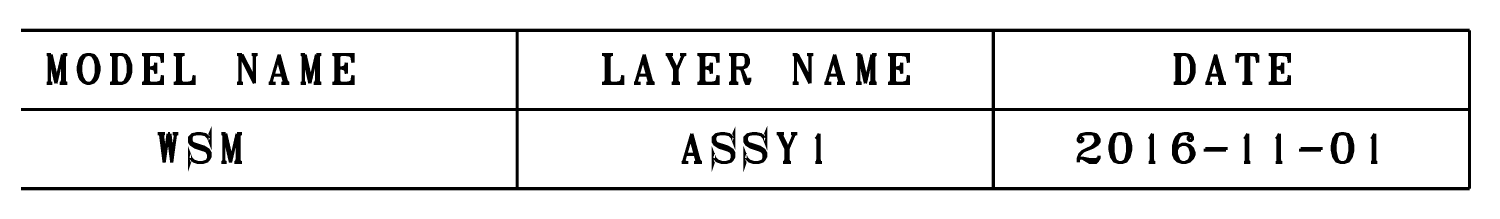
# Model space of a CAD drawing. Extents: x -2.6 to 72.5, y -0.1 to 95.
# Drawn here: x 27.12 to 72.55, y 89.95 to 95.05 of the extents above; entities that cross this region are included whole.
import ezdxf

# ---------------------------------------------------------------- set-up
doc = ezdxf.new("R2010")
doc.units = 0
doc.layers.add('02_ASSY1_GBR', color=6, linetype='CONTINUOUS')

msp = doc.modelspace()

# ---------------------------------------------------------------- linework, layer by layer
at = {"layer": '02_ASSY1_GBR', "const_width": 0.1}
for points in [[(22.5, 95), (72.5, 95)], [(42.5, 95), (42.5, 90)], [(57.5, 95), (57.5, 90)], [(72.5, 95), (72.5, 90)], [(27.675, 94.235), (27.818, 94.235)], [(27.701, 94.235), (27.76, 94.205)], [(27.76, 94.235), (27.76, 93.371)], [(27.76, 94.235), (27.968, 93.326)], [(27.792, 94.235), (27.968, 93.462)], [(27.818, 94.235), (27.994, 93.462)], [(28.176, 94.235), (27.968, 93.326)], [(28.176, 94.235), (28.176, 93.326)], [(28.176, 94.235), (28.325, 94.235)], [(28.202, 94.205), (28.202, 93.371)], [(28.234, 94.235), (28.234, 93.326)], [(28.26, 94.235), (28.234, 94.159)], [(28.293, 94.235), (28.234, 94.205)], [(28.955, 94.235), (28.838, 94.205), (28.753, 94.114), (28.714, 94.023), (28.675, 93.856), (28.675, 93.72), (28.714, 93.538), (28.753, 93.462), (28.838, 93.371), (28.955, 93.326), (29.039, 93.326), (29.163, 93.371), (29.241, 93.462), (29.28, 93.538), (29.325, 93.72), (29.325, 93.856), (29.28, 94.023), (29.241, 94.114), (29.163, 94.205), (29.039, 94.235), (28.955, 94.235)], [(28.792, 94.114), (28.753, 94.023), (28.714, 93.902), (28.714, 93.674), (28.753, 93.538), (28.792, 93.462)], [(28.955, 94.235), (28.877, 94.205), (28.792, 94.068), (28.753, 93.902), (28.753, 93.674), (28.792, 93.508), (28.877, 93.371), (28.955, 93.326)], [(29.039, 93.326), (29.117, 93.371), (29.202, 93.508), (29.241, 93.674), (29.241, 93.902), (29.202, 94.068), (29.117, 94.205), (29.039, 94.235)], [(29.202, 93.462), (29.241, 93.538), (29.28, 93.674), (29.28, 93.902), (29.241, 94.023), (29.202, 94.114)], [(29.675, 94.235), (30.052, 94.235), (30.169, 94.205), (30.247, 94.114), (30.286, 94.023), (30.325, 93.902), (30.325, 93.674), (30.286, 93.538), (30.247, 93.462), (30.169, 93.371), (30.052, 93.326), (29.675, 93.326)], [(29.708, 94.235), (29.786, 94.205)], [(29.747, 94.235), (29.786, 94.159)], [(29.786, 94.235), (29.786, 93.326)], [(29.825, 94.205), (29.825, 93.371)], [(29.864, 94.235), (29.864, 93.326)], [(29.903, 94.235), (29.864, 94.159)], [(29.942, 94.235), (29.864, 94.205)], [(30.052, 94.235), (30.13, 94.205), (30.208, 94.068), (30.247, 93.902), (30.247, 93.674), (30.208, 93.508), (30.13, 93.371), (30.052, 93.326)], [(30.208, 94.114), (30.247, 94.023), (30.286, 93.902), (30.286, 93.674), (30.247, 93.538), (30.208, 93.462)], [(30.675, 94.235), (31.325, 94.235), (31.325, 93.977)], [(30.714, 94.235), (30.792, 94.205)], [(30.753, 94.235), (30.792, 94.159)], [(30.792, 94.235), (30.792, 93.326)], [(30.831, 94.205), (30.831, 93.371)], [(30.877, 94.235), (30.877, 93.326)], [(30.916, 94.235), (30.877, 94.159)], [(30.955, 94.235), (30.877, 94.205)], [(31.117, 94.235), (31.325, 94.205)], [(31.202, 94.235), (31.325, 94.159)], [(31.241, 94.235), (31.325, 94.114)], [(31.28, 94.235), (31.325, 93.977)], [(31.675, 94.235), (32.02, 94.235)], [(31.714, 94.235), (31.805, 94.205)], [(31.76, 94.235), (31.805, 94.159)], [(31.805, 94.235), (31.805, 93.326)], [(31.844, 94.205), (31.844, 93.371)], [(31.89, 94.235), (31.89, 93.326)], [(31.935, 94.235), (31.89, 94.159)], [(31.974, 94.235), (31.89, 94.205)], [(33.675, 94.235), (33.831, 94.235)], [(33.701, 94.235), (33.766, 94.205)], [(33.766, 94.235), (33.766, 93.371)], [(33.766, 94.235), (34.221, 93.326)], [(33.805, 94.235), (34.189, 93.462)], [(33.831, 94.235), (34.221, 93.462)], [(34.13, 94.235), (34.325, 94.235)], [(34.163, 94.235), (34.221, 94.205)], [(34.293, 94.235), (34.221, 94.205)], [(34.221, 94.205), (34.221, 93.326)], [(35, 94.235), (34.747, 93.371)], [(34.961, 94.114), (35.176, 93.326)], [(35, 94.235), (35.247, 93.326)], [(35, 94.114), (35.215, 93.326)], [(35.675, 94.235), (35.818, 94.235)], [(35.701, 94.235), (35.76, 94.205)], [(35.76, 94.235), (35.76, 93.371)], [(35.76, 94.235), (35.968, 93.326)], [(35.792, 94.235), (35.968, 93.462)], [(35.818, 94.235), (35.994, 93.462)], [(36.176, 94.235), (35.968, 93.326)], [(36.176, 94.235), (36.176, 93.326)], [(36.176, 94.235), (36.325, 94.235)], [(36.202, 94.205), (36.202, 93.371)], [(36.234, 94.235), (36.234, 93.326)], [(36.26, 94.235), (36.234, 94.159)], [(36.293, 94.235), (36.234, 94.205)], [(36.675, 94.235), (37.325, 94.235), (37.325, 93.977)], [(36.714, 94.235), (36.792, 94.205)], [(36.753, 94.235), (36.792, 94.159)], [(36.792, 94.235), (36.792, 93.326)], [(36.831, 94.205), (36.831, 93.371)], [(36.877, 94.235), (36.877, 93.326)], [(36.916, 94.235), (36.877, 94.159)], [(36.955, 94.235), (36.877, 94.205)], [(37.117, 94.235), (37.325, 94.205)], [(37.202, 94.235), (37.325, 94.159)], [(37.241, 94.235), (37.325, 94.114)], [(37.28, 94.235), (37.325, 93.977)], [(45.175, 94.235), (45.52, 94.235)], [(45.214, 94.235), (45.305, 94.205)], [(45.26, 94.235), (45.305, 94.159)], [(45.305, 94.235), (45.305, 93.326)], [(45.344, 94.205), (45.344, 93.371)], [(45.39, 94.235), (45.39, 93.326)], [(45.435, 94.235), (45.39, 94.159)], [(45.474, 94.235), (45.39, 94.205)], [(46.5, 94.235), (46.247, 93.371)], [(46.461, 94.114), (46.676, 93.326)], [(46.5, 94.235), (46.747, 93.326)], [(46.5, 94.114), (46.715, 93.326)], [(47.175, 94.235), (47.403, 94.235)], [(47.208, 94.235), (47.273, 94.205)], [(47.24, 94.235), (47.461, 93.765), (47.461, 93.326)], [(47.273, 94.235), (47.494, 93.765), (47.494, 93.371)], [(47.299, 94.235), (47.533, 93.765), (47.533, 93.326)], [(47.37, 94.235), (47.299, 94.205)], [(47.721, 94.205), (47.533, 93.765)], [(47.624, 94.235), (47.825, 94.235)], [(47.663, 94.235), (47.721, 94.205)], [(47.786, 94.235), (47.721, 94.205)], [(48.175, 94.235), (48.825, 94.235), (48.825, 93.977)], [(48.214, 94.235), (48.292, 94.205)], [(48.253, 94.235), (48.292, 94.159)], [(48.292, 94.235), (48.292, 93.326)], [(48.331, 94.205), (48.331, 93.371)], [(48.377, 94.235), (48.377, 93.326)], [(48.416, 94.235), (48.377, 94.159)], [(48.455, 94.235), (48.377, 94.205)], [(48.617, 94.235), (48.825, 94.205)], [(48.702, 94.235), (48.825, 94.159)], [(48.741, 94.235), (48.825, 94.114)], [(48.78, 94.235), (48.825, 93.977)], [(49.175, 94.235), (49.604, 94.235), (49.715, 94.205), (49.747, 94.159), (49.786, 94.068), (49.786, 93.977), (49.747, 93.902), (49.715, 93.856), (49.604, 93.811), (49.351, 93.811)], [(49.208, 94.235), (49.279, 94.205)], [(49.247, 94.235), (49.279, 94.159)], [(49.279, 94.235), (49.279, 93.326)], [(49.318, 94.205), (49.318, 93.371)], [(49.351, 94.235), (49.351, 93.326)], [(49.39, 94.235), (49.351, 94.159)], [(49.422, 94.235), (49.351, 94.205)], [(49.604, 94.235), (49.676, 94.205), (49.715, 94.114), (49.715, 93.932), (49.676, 93.856), (49.604, 93.811)], [(49.715, 94.159), (49.747, 94.068), (49.747, 93.977), (49.715, 93.902)], [(51.175, 94.235), (51.331, 94.235)], [(51.201, 94.235), (51.266, 94.205)], [(51.266, 94.235), (51.266, 93.371)], [(51.266, 94.235), (51.721, 93.326)], [(51.305, 94.235), (51.689, 93.462)], [(51.331, 94.235), (51.721, 93.462)], [(51.63, 94.235), (51.825, 94.235)], [(51.663, 94.235), (51.721, 94.205)], [(51.793, 94.235), (51.721, 94.205)], [(51.721, 94.205), (51.721, 93.326)], [(52.5, 94.235), (52.247, 93.371)], [(52.461, 94.114), (52.676, 93.326)], [(52.5, 94.235), (52.747, 93.326)], [(52.5, 94.114), (52.715, 93.326)], [(53.175, 94.235), (53.318, 94.235)], [(53.201, 94.235), (53.26, 94.205)], [(53.26, 94.235), (53.26, 93.371)], [(53.26, 94.235), (53.468, 93.326)], [(53.292, 94.235), (53.468, 93.462)], [(53.318, 94.235), (53.494, 93.462)], [(53.676, 94.235), (53.468, 93.326)], [(53.676, 94.235), (53.676, 93.326)], [(53.676, 94.235), (53.825, 94.235)], [(53.702, 94.205), (53.702, 93.371)], [(53.734, 94.235), (53.734, 93.326)], [(53.76, 94.235), (53.734, 94.159)], [(53.793, 94.235), (53.734, 94.205)], [(54.175, 94.235), (54.825, 94.235), (54.825, 93.977)], [(54.214, 94.235), (54.292, 94.205)], [(54.253, 94.235), (54.292, 94.159)], [(54.292, 94.235), (54.292, 93.326)], [(54.331, 94.205), (54.331, 93.371)], [(54.377, 94.235), (54.377, 93.326)], [(54.416, 94.235), (54.377, 94.159)], [(54.455, 94.235), (54.377, 94.205)], [(54.617, 94.235), (54.825, 94.205)], [(54.702, 94.235), (54.825, 94.159)], [(54.741, 94.235), (54.825, 94.114)], [(54.78, 94.235), (54.825, 93.977)], [(63.175, 94.235), (63.552, 94.235), (63.669, 94.205), (63.747, 94.114), (63.786, 94.023), (63.825, 93.902), (63.825, 93.674), (63.786, 93.538), (63.747, 93.462), (63.669, 93.371), (63.552, 93.326), (63.175, 93.326)], [(63.208, 94.235), (63.286, 94.205)], [(63.247, 94.235), (63.286, 94.159)], [(63.286, 94.235), (63.286, 93.326)], [(63.325, 94.205), (63.325, 93.371)], [(63.364, 94.235), (63.364, 93.326)], [(63.403, 94.235), (63.364, 94.159)], [(63.442, 94.235), (63.364, 94.205)], [(63.552, 94.235), (63.63, 94.205), (63.708, 94.068), (63.747, 93.902), (63.747, 93.674), (63.708, 93.508), (63.63, 93.371), (63.552, 93.326)], [(63.708, 94.114), (63.747, 94.023), (63.786, 93.902), (63.786, 93.674), (63.747, 93.538), (63.708, 93.462)], [(64.5, 94.235), (64.247, 93.371)], [(64.461, 94.114), (64.676, 93.326)], [(64.5, 94.235), (64.747, 93.326)], [(64.5, 94.114), (64.715, 93.326)], [(65.175, 94.235), (65.175, 93.977)], [(65.175, 94.235), (65.825, 94.235)], [(65.214, 94.235), (65.175, 93.977)], [(65.253, 94.235), (65.175, 94.114)], [(65.292, 94.235), (65.175, 94.159)], [(65.376, 94.235), (65.175, 94.205)], [(65.454, 94.235), (65.454, 93.326)], [(65.5, 94.205), (65.5, 93.371)], [(65.539, 94.235), (65.539, 93.326)], [(65.617, 94.235), (65.825, 94.205)], [(65.702, 94.235), (65.825, 94.159)], [(65.741, 94.235), (65.825, 94.114)], [(65.78, 94.235), (65.825, 93.977)], [(65.825, 94.235), (65.825, 93.977)], [(66.175, 94.235), (66.825, 94.235), (66.825, 93.977)], [(66.214, 94.235), (66.292, 94.205)], [(66.253, 94.235), (66.292, 94.159)], [(66.292, 94.235), (66.292, 93.326)], [(66.331, 94.205), (66.331, 93.371)], [(66.377, 94.235), (66.377, 93.326)], [(66.416, 94.235), (66.377, 94.159)], [(66.455, 94.235), (66.377, 94.205)], [(66.617, 94.235), (66.825, 94.205)], [(66.702, 94.235), (66.825, 94.159)], [(66.741, 94.235), (66.825, 94.114)], [(66.78, 94.235), (66.825, 93.977)], [(30.675, 93.326), (31.325, 93.326), (31.325, 93.583)], [(31.117, 93.856), (30.955, 93.811), (31.117, 93.765)], [(30.877, 93.811), (31.117, 93.811)], [(31.117, 93.902), (31.039, 93.811), (31.117, 93.72)], [(31.117, 93.977), (31.078, 93.811), (31.117, 93.629)], [(31.117, 93.977), (31.117, 93.629)], [(31.28, 93.326), (31.325, 93.583)], [(31.675, 93.326), (32.325, 93.326), (32.325, 93.583)], [(32.28, 93.326), (32.325, 93.583)], [(34.818, 93.583), (35.143, 93.583)], [(36.675, 93.326), (37.325, 93.326), (37.325, 93.583)], [(37.117, 93.856), (36.955, 93.811), (37.117, 93.765)], [(36.877, 93.811), (37.117, 93.811)], [(37.117, 93.902), (37.039, 93.811), (37.117, 93.72)], [(37.117, 93.977), (37.078, 93.811), (37.117, 93.629)], [(37.117, 93.977), (37.117, 93.629)], [(37.28, 93.326), (37.325, 93.583)], [(45.175, 93.326), (45.825, 93.326), (45.825, 93.583)], [(45.78, 93.326), (45.825, 93.583)], [(46.318, 93.583), (46.643, 93.583)], [(48.175, 93.326), (48.825, 93.326), (48.825, 93.583)], [(48.617, 93.856), (48.455, 93.811), (48.617, 93.765)], [(48.377, 93.811), (48.617, 93.811)], [(48.617, 93.902), (48.539, 93.811), (48.617, 93.72)], [(48.617, 93.977), (48.578, 93.811), (48.617, 93.629)], [(48.617, 93.977), (48.617, 93.629)], [(48.78, 93.326), (48.825, 93.583)], [(49.494, 93.811), (49.572, 93.765), (49.604, 93.674), (49.676, 93.417), (49.715, 93.326), (49.786, 93.326), (49.825, 93.417), (49.825, 93.508)], [(49.572, 93.765), (49.604, 93.72), (49.715, 93.462), (49.747, 93.417), (49.786, 93.417), (49.825, 93.462)], [(52.318, 93.583), (52.643, 93.583)], [(54.175, 93.326), (54.825, 93.326), (54.825, 93.583)], [(54.617, 93.856), (54.455, 93.811), (54.617, 93.765)], [(54.377, 93.811), (54.617, 93.811)], [(54.617, 93.902), (54.539, 93.811), (54.617, 93.72)], [(54.617, 93.977), (54.578, 93.811), (54.617, 93.629)], [(54.617, 93.977), (54.617, 93.629)], [(54.78, 93.326), (54.825, 93.583)], [(64.318, 93.583), (64.643, 93.583)], [(66.175, 93.326), (66.825, 93.326), (66.825, 93.583)], [(66.617, 93.856), (66.455, 93.811), (66.617, 93.765)], [(66.377, 93.811), (66.617, 93.811)], [(66.617, 93.902), (66.539, 93.811), (66.617, 93.72)], [(66.617, 93.977), (66.578, 93.811), (66.617, 93.629)], [(66.617, 93.977), (66.617, 93.629)], [(66.78, 93.326), (66.825, 93.583)], [(27.675, 93.326), (27.851, 93.326)], [(27.76, 93.371), (27.701, 93.326)], [(27.76, 93.371), (27.818, 93.326)], [(28.085, 93.326), (28.325, 93.326)], [(28.176, 93.371), (28.117, 93.326)], [(28.176, 93.417), (28.143, 93.326)], [(28.234, 93.417), (28.26, 93.326)], [(28.234, 93.371), (28.293, 93.326)], [(29.786, 93.371), (29.708, 93.326)], [(29.786, 93.417), (29.747, 93.326)], [(29.864, 93.417), (29.903, 93.326)], [(29.864, 93.371), (29.942, 93.326)], [(30.792, 93.371), (30.714, 93.326)], [(30.792, 93.417), (30.753, 93.326)], [(30.877, 93.417), (30.916, 93.326)], [(30.877, 93.371), (30.955, 93.326)], [(31.117, 93.326), (31.325, 93.371)], [(31.202, 93.326), (31.325, 93.417)], [(31.241, 93.326), (31.325, 93.462)], [(31.805, 93.371), (31.714, 93.326)], [(31.805, 93.417), (31.76, 93.326)], [(31.89, 93.417), (31.935, 93.326)], [(31.89, 93.371), (31.974, 93.326)], [(32.104, 93.326), (32.325, 93.371)], [(32.188, 93.326), (32.325, 93.417)], [(32.234, 93.326), (32.325, 93.462)], [(33.675, 93.326), (33.864, 93.326)], [(33.766, 93.371), (33.701, 93.326)], [(33.766, 93.371), (33.831, 93.326)], [(34.675, 93.326), (34.89, 93.326)], [(34.747, 93.371), (34.708, 93.326)], [(34.747, 93.371), (34.818, 93.326)], [(35.072, 93.326), (35.325, 93.326)], [(35.176, 93.371), (35.104, 93.326)], [(35.176, 93.417), (35.143, 93.326)], [(35.215, 93.417), (35.286, 93.326)], [(35.675, 93.326), (35.851, 93.326)], [(35.76, 93.371), (35.701, 93.326)], [(35.76, 93.371), (35.818, 93.326)], [(36.085, 93.326), (36.325, 93.326)], [(36.176, 93.371), (36.117, 93.326)], [(36.176, 93.417), (36.143, 93.326)], [(36.234, 93.417), (36.26, 93.326)], [(36.234, 93.371), (36.293, 93.326)], [(36.792, 93.371), (36.714, 93.326)], [(36.792, 93.417), (36.753, 93.326)], [(36.877, 93.417), (36.916, 93.326)], [(36.877, 93.371), (36.955, 93.326)], [(37.117, 93.326), (37.325, 93.371)], [(37.202, 93.326), (37.325, 93.417)], [(37.241, 93.326), (37.325, 93.462)], [(45.305, 93.371), (45.214, 93.326)], [(45.305, 93.417), (45.26, 93.326)], [(45.39, 93.417), (45.435, 93.326)], [(45.39, 93.371), (45.474, 93.326)], [(45.604, 93.326), (45.825, 93.371)], [(45.689, 93.326), (45.825, 93.417)], [(45.734, 93.326), (45.825, 93.462)], [(46.175, 93.326), (46.39, 93.326)], [(46.247, 93.371), (46.208, 93.326)], [(46.247, 93.371), (46.318, 93.326)], [(46.572, 93.326), (46.825, 93.326)], [(46.676, 93.371), (46.604, 93.326)], [(46.676, 93.417), (46.643, 93.326)], [(46.715, 93.417), (46.786, 93.326)], [(47.37, 93.326), (47.624, 93.326)], [(47.461, 93.371), (47.403, 93.326)], [(47.461, 93.417), (47.429, 93.326)], [(47.533, 93.417), (47.559, 93.326)], [(47.533, 93.371), (47.591, 93.326)], [(48.292, 93.371), (48.214, 93.326)], [(48.292, 93.417), (48.253, 93.326)], [(48.377, 93.417), (48.416, 93.326)], [(48.377, 93.371), (48.455, 93.326)], [(48.617, 93.326), (48.825, 93.371)], [(48.702, 93.326), (48.825, 93.417)], [(48.741, 93.326), (48.825, 93.462)], [(49.175, 93.326), (49.461, 93.326)], [(49.279, 93.371), (49.208, 93.326)], [(49.279, 93.417), (49.247, 93.326)], [(49.351, 93.417), (49.39, 93.326)], [(49.351, 93.371), (49.422, 93.326)], [(49.676, 93.508), (49.715, 93.417), (49.747, 93.371), (49.786, 93.371)], [(51.175, 93.326), (51.364, 93.326)], [(51.266, 93.371), (51.201, 93.326)], [(51.266, 93.371), (51.331, 93.326)], [(52.175, 93.326), (52.39, 93.326)], [(52.247, 93.371), (52.208, 93.326)], [(52.247, 93.371), (52.318, 93.326)], [(52.572, 93.326), (52.825, 93.326)], [(52.676, 93.371), (52.604, 93.326)], [(52.676, 93.417), (52.643, 93.326)], [(52.715, 93.417), (52.786, 93.326)], [(53.175, 93.326), (53.351, 93.326)], [(53.26, 93.371), (53.201, 93.326)], [(53.26, 93.371), (53.318, 93.326)], [(53.585, 93.326), (53.825, 93.326)], [(53.676, 93.371), (53.617, 93.326)], [(53.676, 93.417), (53.643, 93.326)], [(53.734, 93.417), (53.76, 93.326)], [(53.734, 93.371), (53.793, 93.326)], [(54.292, 93.371), (54.214, 93.326)], [(54.292, 93.417), (54.253, 93.326)], [(54.377, 93.417), (54.416, 93.326)], [(54.377, 93.371), (54.455, 93.326)], [(54.617, 93.326), (54.825, 93.371)], [(54.702, 93.326), (54.825, 93.417)], [(54.741, 93.326), (54.825, 93.462)], [(63.286, 93.371), (63.208, 93.326)], [(63.286, 93.417), (63.247, 93.326)], [(63.364, 93.417), (63.403, 93.326)], [(63.364, 93.371), (63.442, 93.326)], [(64.175, 93.326), (64.39, 93.326)], [(64.247, 93.371), (64.207, 93.326)], [(64.247, 93.371), (64.318, 93.326)], [(64.572, 93.326), (64.825, 93.326)], [(64.676, 93.371), (64.604, 93.326)], [(64.676, 93.417), (64.643, 93.326)], [(64.715, 93.417), (64.786, 93.326)], [(65.338, 93.326), (65.656, 93.326)], [(65.454, 93.371), (65.376, 93.326)], [(65.454, 93.417), (65.415, 93.326)], [(65.539, 93.417), (65.578, 93.326)], [(65.539, 93.371), (65.617, 93.326)], [(66.292, 93.371), (66.214, 93.326)], [(66.292, 93.417), (66.253, 93.326)], [(66.377, 93.417), (66.416, 93.326)], [(66.377, 93.371), (66.455, 93.326)], [(66.617, 93.326), (66.825, 93.371)], [(66.702, 93.326), (66.825, 93.417)], [(66.741, 93.326), (66.825, 93.462)], [(22.5, 92.5), (72.5, 92.5)], [(31.175, 91.735), (31.409, 91.735)], [(31.201, 91.735), (31.292, 91.705)], [(31.234, 91.735), (31.292, 91.659)], [(31.26, 91.735), (31.377, 90.826)], [(31.292, 91.735), (31.377, 91.038), (31.377, 90.826)], [(31.318, 91.735), (31.409, 91.038)], [(31.351, 91.735), (31.318, 91.659)], [(31.377, 91.735), (31.318, 91.705)], [(31.5, 91.735), (31.409, 91.038), (31.377, 90.826)], [(31.5, 91.735), (31.617, 90.826)], [(31.5, 91.735), (31.559, 91.735)], [(31.526, 91.735), (31.617, 91.038), (31.617, 90.826)], [(31.559, 91.735), (31.643, 91.038)], [(31.643, 91.735), (31.825, 91.735)], [(31.676, 91.735), (31.734, 91.705)], [(31.793, 91.735), (31.734, 91.705)], [(32.773, 91.614), (32.825, 91.735), (32.825, 91.477), (32.773, 91.614), (32.682, 91.705), (32.539, 91.735), (32.403, 91.735), (32.266, 91.705), (32.175, 91.614), (32.175, 91.477), (32.221, 91.402), (32.357, 91.311), (32.636, 91.22), (32.728, 91.174), (32.773, 91.083), (32.773, 90.962), (32.728, 90.871)], [(33.175, 91.735), (33.318, 91.735)], [(33.201, 91.735), (33.26, 91.705)], [(33.26, 91.735), (33.26, 90.871)], [(33.26, 91.735), (33.468, 90.826)], [(33.292, 91.735), (33.468, 90.962)], [(33.318, 91.735), (33.494, 90.962)], [(33.676, 91.735), (33.468, 90.826)], [(33.676, 91.735), (33.676, 90.826)], [(33.676, 91.735), (33.825, 91.735)], [(33.734, 91.735), (33.734, 90.826)], [(33.76, 91.735), (33.734, 91.659)], [(33.793, 91.735), (33.734, 91.705)], [(48, 91.735), (47.747, 90.871)], [(48, 91.735), (48.247, 90.826)], [(49.273, 91.614), (49.325, 91.735), (49.325, 91.477), (49.273, 91.614), (49.182, 91.705), (49.039, 91.735), (48.903, 91.735), (48.766, 91.705), (48.675, 91.614), (48.675, 91.477), (48.721, 91.402), (48.857, 91.311), (49.137, 91.22), (49.228, 91.174), (49.273, 91.083), (49.273, 90.962), (49.228, 90.871)], [(50.273, 91.614), (50.325, 91.735), (50.325, 91.477), (50.273, 91.614), (50.182, 91.705), (50.039, 91.735), (49.903, 91.735), (49.766, 91.705), (49.675, 91.614), (49.675, 91.477), (49.721, 91.402), (49.857, 91.311), (50.137, 91.22), (50.228, 91.174), (50.273, 91.083), (50.273, 90.962), (50.228, 90.871)], [(50.675, 91.735), (50.903, 91.735)], [(50.708, 91.735), (50.773, 91.705)], [(50.74, 91.735), (50.961, 91.265), (50.961, 90.826)], [(50.773, 91.735), (50.994, 91.265), (50.994, 90.871)], [(50.799, 91.735), (51.033, 91.265), (51.033, 90.826)], [(50.87, 91.735), (50.799, 91.705)], [(51.124, 91.735), (51.325, 91.735)], [(51.163, 91.735), (51.221, 91.705)], [(51.286, 91.735), (51.221, 91.705)], [(52.013, 91.735), (51.948, 91.614), (51.909, 91.568)], [(52.013, 91.735), (52.013, 90.826)], [(60.221, 91.614), (60.266, 91.614), (60.312, 91.568), (60.312, 91.523), (60.266, 91.477), (60.221, 91.477), (60.175, 91.523), (60.175, 91.568), (60.221, 91.659), (60.266, 91.705), (60.403, 91.735), (60.591, 91.735), (60.728, 91.705), (60.773, 91.659), (60.825, 91.568), (60.825, 91.477), (60.773, 91.402), (60.637, 91.311), (60.403, 91.22), (60.312, 91.174), (60.221, 91.083), (60.175, 90.962), (60.175, 90.826)], [(60.591, 91.735), (60.682, 91.705), (60.728, 91.568), (60.728, 91.477), (60.682, 91.402), (60.591, 91.311), (60.403, 91.22)], [(61.448, 91.735), (61.312, 91.705), (61.221, 91.568), (61.175, 91.356), (61.175, 91.22), (61.221, 91.008), (61.312, 90.871), (61.448, 90.826), (61.546, 90.826), (61.682, 90.871), (61.773, 91.008), (61.825, 91.22), (61.825, 91.356), (61.773, 91.568), (61.682, 91.705), (61.546, 91.735), (61.448, 91.735)], [(61.448, 91.735), (61.357, 91.705), (61.312, 91.614), (61.266, 91.402), (61.266, 91.174), (61.312, 90.962), (61.357, 90.871), (61.448, 90.826)], [(61.546, 90.826), (61.637, 90.871), (61.682, 90.962), (61.728, 91.174), (61.728, 91.402), (61.682, 91.614), (61.637, 91.705), (61.546, 91.735)], [(62.513, 91.735), (62.448, 91.614), (62.409, 91.568)], [(62.513, 91.735), (62.513, 90.826)], [(63.728, 91.659), (63.682, 91.659), (63.637, 91.614), (63.637, 91.568), (63.682, 91.523), (63.728, 91.523), (63.773, 91.568), (63.773, 91.614), (63.728, 91.705), (63.637, 91.735), (63.5, 91.735), (63.357, 91.705), (63.266, 91.614), (63.221, 91.523), (63.175, 91.356), (63.175, 91.083), (63.221, 90.962), (63.312, 90.871), (63.448, 90.826), (63.546, 90.826), (63.682, 90.871), (63.773, 90.962), (63.825, 91.083), (63.825, 91.129), (63.773, 91.265), (63.682, 91.356), (63.546, 91.402), (63.448, 91.402), (63.357, 91.356), (63.312, 91.311), (63.266, 91.22)], [(63.5, 91.735), (63.403, 91.705), (63.357, 91.659), (63.312, 91.568), (63.266, 91.402), (63.266, 91.083), (63.312, 90.962), (63.357, 90.871), (63.448, 90.826)], [(65.513, 91.735), (65.448, 91.614), (65.409, 91.568)], [(65.513, 91.735), (65.513, 90.826)], [(66.513, 91.735), (66.448, 91.614), (66.409, 91.568)], [(66.513, 91.735), (66.513, 90.826)], [(68.448, 91.735), (68.312, 91.705), (68.221, 91.568), (68.175, 91.356), (68.175, 91.22), (68.221, 91.008), (68.312, 90.871), (68.448, 90.826), (68.546, 90.826), (68.682, 90.871), (68.773, 91.008), (68.825, 91.22), (68.825, 91.356), (68.773, 91.568), (68.682, 91.705), (68.546, 91.735), (68.448, 91.735)], [(68.448, 91.735), (68.357, 91.705), (68.312, 91.614), (68.266, 91.402), (68.266, 91.174), (68.312, 90.962), (68.357, 90.871), (68.448, 90.826)], [(68.546, 90.826), (68.637, 90.871), (68.682, 90.962), (68.728, 91.174), (68.728, 91.402), (68.682, 91.614), (68.637, 91.705), (68.546, 91.735)], [(69.513, 91.735), (69.448, 91.614), (69.409, 91.568)], [(69.513, 91.735), (69.513, 90.826)], [(31.734, 91.705), (31.643, 91.038), (31.617, 90.826)], [(32.266, 91.705), (32.221, 91.614), (32.221, 91.523), (32.266, 91.432), (32.357, 91.402), (32.636, 91.311), (32.773, 91.22), (32.825, 91.129), (32.825, 91.008), (32.773, 90.917), (32.728, 90.871), (32.591, 90.826), (32.448, 90.826), (32.312, 90.871), (32.221, 90.962), (32.175, 91.083), (32.175, 90.826), (32.221, 90.962)], [(32.221, 91.477), (32.266, 91.402), (32.357, 91.356), (32.636, 91.265), (32.728, 91.22), (32.773, 91.129)], [(33.702, 91.705), (33.702, 90.871)], [(47.961, 91.614), (48.176, 90.826)], [(48, 91.614), (48.215, 90.826)], [(48.766, 91.705), (48.721, 91.614), (48.721, 91.523), (48.766, 91.432), (48.857, 91.402), (49.137, 91.311), (49.273, 91.22), (49.325, 91.129), (49.325, 91.008), (49.273, 90.917), (49.228, 90.871), (49.091, 90.826), (48.948, 90.826), (48.812, 90.871), (48.721, 90.962), (48.675, 91.083), (48.675, 90.826), (48.721, 90.962)], [(48.721, 91.477), (48.766, 91.402), (48.857, 91.356), (49.137, 91.265), (49.228, 91.22), (49.273, 91.129)], [(49.766, 91.705), (49.721, 91.614), (49.721, 91.523), (49.766, 91.432), (49.857, 91.402), (50.137, 91.311), (50.273, 91.22), (50.325, 91.129), (50.325, 91.008), (50.273, 90.917), (50.228, 90.871), (50.091, 90.826), (49.948, 90.826), (49.812, 90.871), (49.721, 90.962), (49.675, 91.083), (49.675, 90.826), (49.721, 90.962)], [(49.721, 91.477), (49.766, 91.402), (49.857, 91.356), (50.137, 91.265), (50.228, 91.22), (50.273, 91.129)], [(51.221, 91.705), (51.033, 91.265)], [(51.968, 91.659), (51.968, 90.826)], [(51.994, 91.659), (51.994, 90.871)], [(60.221, 91.568), (60.221, 91.523), (60.266, 91.523), (60.266, 91.568), (60.221, 91.568)], [(60.728, 91.659), (60.773, 91.568), (60.773, 91.477), (60.728, 91.402)], [(61.312, 91.659), (61.266, 91.568), (61.221, 91.402), (61.221, 91.174), (61.266, 91.008), (61.312, 90.917)], [(61.682, 90.917), (61.728, 91.008), (61.773, 91.174), (61.773, 91.402), (61.728, 91.568), (61.682, 91.659)], [(62.468, 91.659), (62.468, 90.826)], [(62.494, 91.659), (62.494, 90.871)], [(63.312, 91.614), (63.266, 91.523), (63.221, 91.356), (63.221, 91.083), (63.266, 90.962), (63.312, 90.917)], [(63.546, 90.826), (63.637, 90.871), (63.682, 90.917), (63.728, 91.038), (63.728, 91.174), (63.682, 91.311), (63.637, 91.356), (63.546, 91.402)], [(63.682, 91.614), (63.682, 91.568), (63.728, 91.568), (63.728, 91.614), (63.682, 91.614)], [(65.468, 91.659), (65.468, 90.826)], [(65.494, 91.659), (65.494, 90.871)], [(66.468, 91.659), (66.468, 90.826)], [(66.494, 91.659), (66.494, 90.871)], [(68.312, 91.659), (68.266, 91.568), (68.221, 91.402), (68.221, 91.174), (68.266, 91.008), (68.312, 90.917)], [(68.682, 90.917), (68.728, 91.008), (68.773, 91.174), (68.773, 91.402), (68.728, 91.568), (68.682, 91.659)], [(69.468, 91.659), (69.468, 90.826)], [(69.494, 91.659), (69.494, 90.871)], [(33.175, 90.826), (33.351, 90.826)], [(33.26, 90.871), (33.201, 90.826)], [(33.26, 90.871), (33.318, 90.826)], [(33.585, 90.826), (33.825, 90.826)], [(33.676, 90.871), (33.617, 90.826)], [(33.676, 90.917), (33.643, 90.826)], [(33.734, 90.917), (33.76, 90.826)], [(33.734, 90.871), (33.793, 90.826)], [(47.675, 90.826), (47.89, 90.826)], [(47.747, 90.871), (47.708, 90.826)], [(47.747, 90.871), (47.818, 90.826)], [(47.818, 91.083), (48.143, 91.083)], [(48.072, 90.826), (48.325, 90.826)], [(48.176, 90.871), (48.104, 90.826)], [(48.176, 90.917), (48.143, 90.826)], [(48.215, 90.917), (48.286, 90.826)], [(50.87, 90.826), (51.124, 90.826)], [(50.961, 90.871), (50.903, 90.826)], [(50.961, 90.917), (50.929, 90.826)], [(51.033, 90.917), (51.059, 90.826)], [(51.033, 90.871), (51.091, 90.826)], [(51.89, 90.826), (52.098, 90.826)], [(51.968, 90.871), (51.929, 90.826)], [(51.968, 90.917), (51.948, 90.826)], [(52.013, 90.917), (52.033, 90.826)], [(52.013, 90.871), (52.052, 90.826)], [(60.175, 90.917), (60.221, 90.962), (60.312, 90.962), (60.539, 90.917), (60.728, 90.917), (60.825, 90.962)], [(60.312, 90.962), (60.539, 90.826), (60.728, 90.826), (60.773, 90.871), (60.825, 90.962), (60.825, 91.038)], [(60.312, 90.962), (60.539, 90.871), (60.728, 90.871), (60.773, 90.917)], [(62.39, 90.826), (62.598, 90.826)], [(62.468, 90.871), (62.429, 90.826)], [(62.468, 90.917), (62.448, 90.826)], [(62.513, 90.917), (62.533, 90.826)], [(62.513, 90.871), (62.552, 90.826)], [(63.728, 90.962), (63.773, 91.038), (63.773, 91.174), (63.728, 91.265)], [(64.175, 91.265), (64.825, 91.265), (64.825, 91.22)], [(64.175, 91.265), (64.175, 91.22), (64.825, 91.22)], [(65.39, 90.826), (65.598, 90.826)], [(65.468, 90.871), (65.429, 90.826)], [(65.468, 90.917), (65.448, 90.826)], [(65.513, 90.917), (65.533, 90.826)], [(65.513, 90.871), (65.552, 90.826)], [(66.39, 90.826), (66.598, 90.826)], [(66.468, 90.871), (66.429, 90.826)], [(66.468, 90.917), (66.448, 90.826)], [(66.513, 90.917), (66.533, 90.826)], [(66.513, 90.871), (66.552, 90.826)], [(67.175, 91.265), (67.825, 91.265), (67.825, 91.22)], [(67.175, 91.265), (67.175, 91.22), (67.825, 91.22)], [(69.39, 90.826), (69.598, 90.826)], [(69.468, 90.871), (69.429, 90.826)], [(69.468, 90.917), (69.448, 90.826)], [(69.513, 90.917), (69.533, 90.826)], [(69.513, 90.871), (69.552, 90.826)], [(72.5, 90), (22.5, 90)]]:
    msp.add_lwpolyline(points, dxfattribs=at)

doc.saveas('drawing.dxf')
